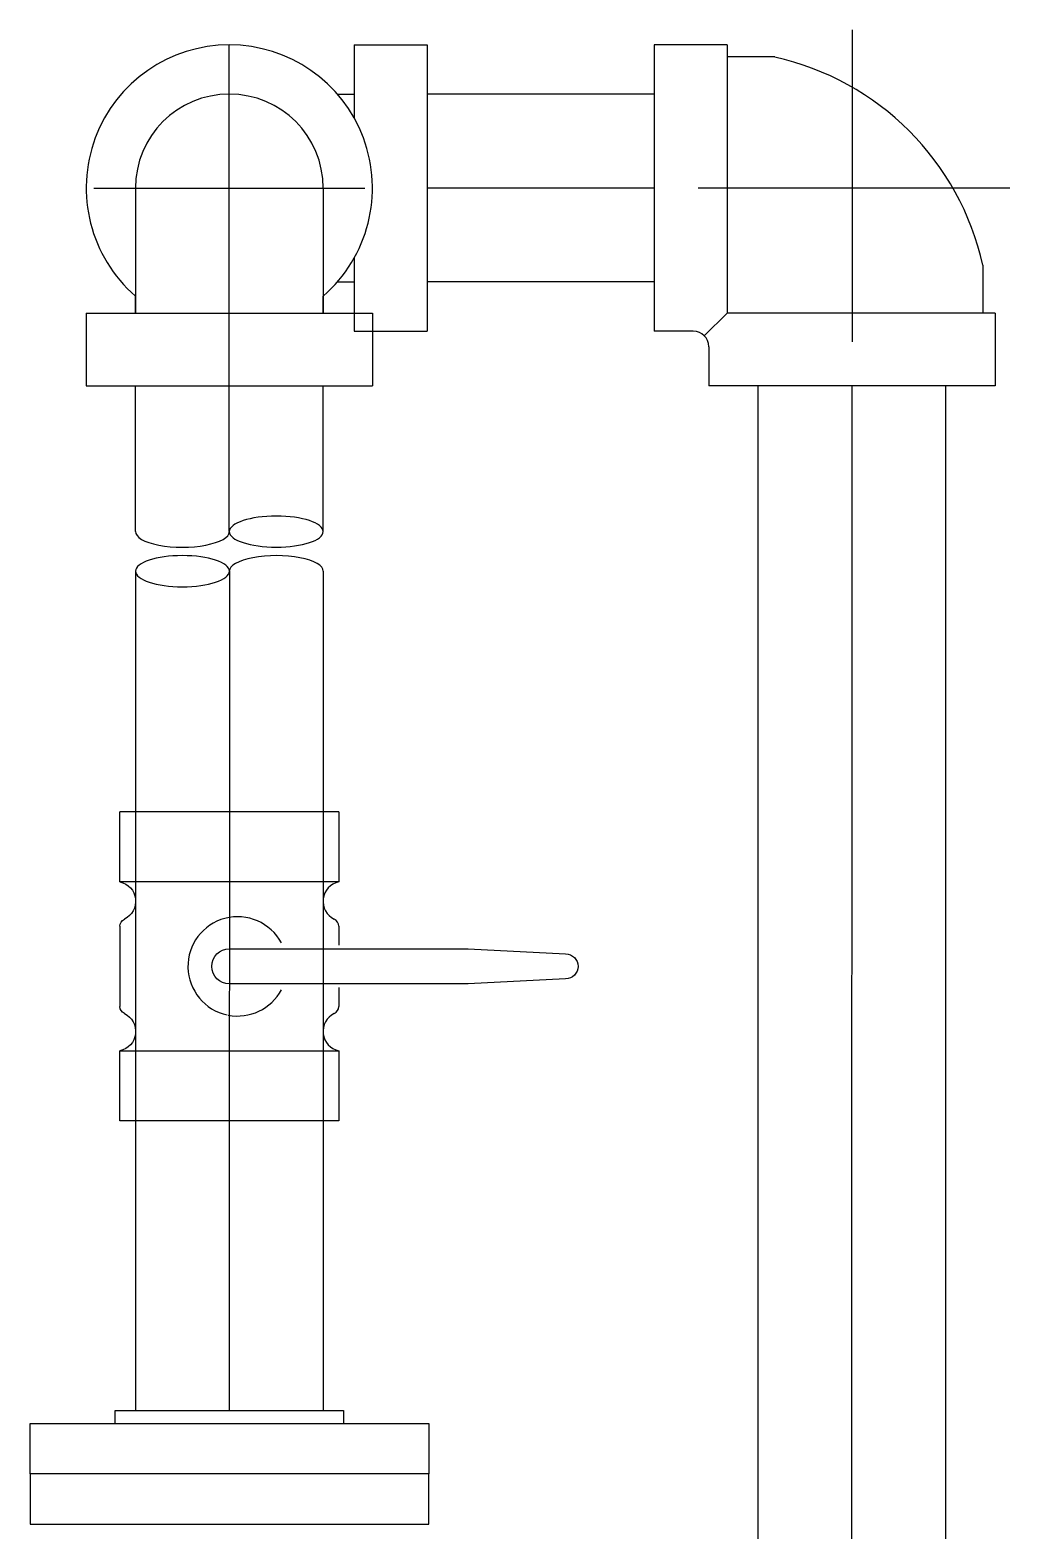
# Model space of a CAD drawing. Header units: millimetres. Extents: x -69706 to 52883, y -6882 to 68885.
# Drawn here: x -32659.1 to -32344.3, y 35938 to 36420.1 of the extents above; entities that cross this region are included whole.
import ezdxf

# ---------------------------------------------------------------- set-up
doc = ezdxf.new("R2010")
doc.units = ezdxf.units.MM
doc.layers.add('XFM1Q40$0$COL', color=1, linetype='Continuous')
doc.layers.add('XFM1Q40$0$M-EQPM-MAU', color=22, linetype='Continuous')

# ---------------------------------------------------------------- blocks, each defined once
blk = doc.blocks.new('XFM1Q40$0$A$C6DF15AF1')
at = {"layer": 'XFM1Q40$0$M-EQPM-MAU'}
for p, q in [((13645.372, -13728.422), (13645.372, -13737.617)), ((13647.707, -13728.422), (13645.372, -13728.422)), ((13647.707, -13728.422), (13647.707, -13737.617)), ((13651.722, -13728.67), (13651.722, -13737.368)), ((13621.762, -13729.504), (13624.008, -13729.504)), ((13621.762, -13736.535), (13621.762, -13729.504)), ((13624.008, -13729.504), (13624.008, -13736.535)), ((13628.01, -13729.504), (13625.434, -13729.504)), ((13629.437, -13736.535), (13629.437, -13729.504)), ((13629.437, -13729.504), (13631.682, -13729.504)), ((13631.682, -13736.535), (13631.682, -13729.504)), ((13639.412, -13730.004, 0), (13612.458, -13730.004, 0)), ((13640.688, -13730.004), (13645.372, -13730.004)), ((13651.722, -13730.003, 0), (13647.707, -13730.003)), ((13647.707, -13730.003), (13648.253, -13730.003)), ((13647.707, -13730.003), (13648.253, -13730.003)), ((13639.412, -13733.02, 0), (13612.458, -13733.019, 0)), ((13640.688, -13733.019), (13645.372, -13733.019)), ((13645.372, -13733.019), (13656.32, -13733.019)), ((13639.412, -13736.035, 0), (13612.458, -13736.035, 0)), ((13640.688, -13736.034), (13645.372, -13736.034)), ((13651.722, -13736.035, 0), (13647.707, -13736.035)), ((13647.707, -13736.035), (13648.253, -13736.035)), ((13624.008, -13736.535), (13621.762, -13736.535)), ((13626.039, -13736.535), (13625.434, -13736.535)), ((13628.01, -13736.535), (13627.406, -13736.535)), ((13631.682, -13736.535), (13629.437, -13736.535)), ((13648.706, -13736.489), (13648.706, -13737.034)), ((13654.739, -13736.489), (13654.739, -13737.034)), ((13649.483, -13737.034), (13647.125, -13737.034)), ((13647.125, -13737.034), (13647.125, -13739.369)), ((13656.32, -13737.034), (13653.962, -13737.034)), ((13656.32, -13737.034), (13656.32, -13739.369)), ((13647.707, -13737.617), (13645.372, -13737.617)), ((13656.32, -13739.369), (13647.125, -13739.369)), ((13648.707, -13746.67, 0), (13648.707, -13739.369, 0)), ((13651.722, -13746.67, 0), (13651.722, -13739.369, 0)), ((13654.737, -13746.67, 0), (13654.738, -13739.369, 0)), ((13656.32, -13746.67, 0), (13647.125, -13746.67, 0)), ((13647.125, -13747.922, 0), (13647.125, -13746.67, 0)), ((13656.32, -13749.005, 0), (13656.32, -13746.67, 0)), ((13651.722, -13758.094, 0), (13651.722, -13748.075, 0)), ((13646.625, -13748.422, 0), (13645.372, -13748.422, 0)), ((13645.372, -13757.617, 0), (13645.372, -13748.422, 0)), ((13646.978, -13748.276, 0), (13647.707, -13749.005, 0)), ((13656.32, -13749.005, 0), (13647.707, -13749.005, 0)), ((13647.707, -13757.617, 0), (13647.707, -13749.005, 0)), ((13655.93, -13750.537, 0), (13655.93, -13749.005, 0)), ((13604.73, -13750.004, 0), (13645.372, -13750.005, 0)), ((13604.73, -13753.019, 0), (13645.372, -13753.02, 0)), ((13656.797, -13753.02, 0), (13646.777, -13753.02, 0)), ((13604.73, -13756.035, 0), (13645.372, -13756.035, 0)), ((13649.24, -13757.227, 0), (13647.707, -13757.227, 0)), ((13647.707, -13757.617, 0), (13645.372, -13757.617, 0))]:
    blk.add_line(p, q, dxfattribs=at)
for points in [[(13610.422, -13739.423), (13610.422, -13726.617), (13608.807, -13726.617), (13608.807, -13739.423), (13610.422, -13739.423)], [(13610.422, -13739.423), (13610.422, -13726.617), (13612.038, -13726.617), (13612.038, -13739.423), (13610.422, -13739.423)], [(13612.038, -13729.357), (13612.458, -13729.357), (13612.458, -13736.682), (13612.038, -13736.682)], [(13627.287, -13733.02), (13627.287, -13740.688)], [(13626.158, -13740.688), (13626.158, -13734.029)]]:
    blk.add_lwpolyline(points, dxfattribs=at)
for points in [[(13626.158, -13734.029), (13626.158, -13733.02, -1), (13627.287, -13733.02), (13627.287, -13734.149)], [(13627.287, -13740.688), (13627.123, -13743.819, -1), (13626.322, -13743.819), (13626.158, -13740.688)]]:
    blk.add_lwpolyline(points, format="xyb", dxfattribs=at)
for centre, radius, start, end in [((13651.722, -13733.019), 4.597, 221.0014, 138.9986), ((13651.722, -13733.019), 3.016, 270, 90), ((13626.722, -13733.285), 1.595, 298.1429, 167.8685), ((13626.722, -13733.285), 1.595, 169.1579, 241.8571), ((13646.625, -13747.922, 0), 0.5, 270, 0), ((13647.311, -13748.608, 0), 8.832, 282.6152, 347.3848)]:
    blk.add_arc(centre, radius, start, end, dxfattribs=at)
at = {"layer": 'XFM1Q40$0$M-EQPM-MAU', "extrusion": (0, 0, -1)}
for centre, major_axis, start_param, end_param in [((13624.632, -13729.373), (0.451, 0.451), 1.23139, 3.718994), ((13625.434, -13729.757), (0.178, 0.178), 4.372983, 5.497787), ((13628.01, -13729.757), (0.178, 0.178), -0.785398, 0.339406), ((13628.813, -13729.373), (0.451, 0.451), 0.993395, 3.480999)]:
    blk.add_ellipse(centre, major_axis=major_axis, ratio=1, start_param=start_param, end_param=end_param, dxfattribs=at)
for centre, major_axis in [((13639.415, -13731.512, 0), (0, 1.508)), ((13640.685, -13734.527, 0), (0, -1.508))]:
    blk.add_ellipse(centre, major_axis=major_axis, ratio=0.331651, dxfattribs=at)
at = {"layer": 'XFM1Q40$0$M-EQPM-MAU'}
for centre, major_axis, ratio, start_param, end_param in [((13640.685, -13731.512, 0), (0, 1.508), 0.331651, -0.006585, 3.141593), ((13639.415, -13734.527, 0), (0, 1.508), 0.331651, 3.135007, 6.283185), ((13624.632, -13736.667), (-0.451, 0.451), 1, 4.372983, 6.860587), ((13628.813, -13736.667), (-0.451, 0.451), 1, 4.134987, 6.622591), ((13625.434, -13736.283), (-0.178, 0.178), 1, 1.23139, 2.356194), ((13628.01, -13736.283), (0.178, 0.178), 1, 3.926991, 5.051795)]:
    blk.add_ellipse(centre, major_axis=major_axis, ratio=ratio, start_param=start_param, end_param=end_param, dxfattribs=at)
blk = doc.blocks.new('XFM1Q40$0$A$C400517eb')
at = {"layer": 'XFM1Q40$0$COL', "xscale": 10.00000000000001, "yscale": 10.00000000000001, "zscale": 10.00000000000001, "rotation": 90}
blk.add_blockref('XFM1Q40$0$A$C6DF15AF1', (147014.81, -51517.22), dxfattribs=at)

msp = doc.modelspace()

# ---------------------------------------------------------------- block references
msp.add_blockref('XFM1Q40$0$A$C400517eb', (-316940.039, -48630.666))

doc.saveas('drawing.dxf')
